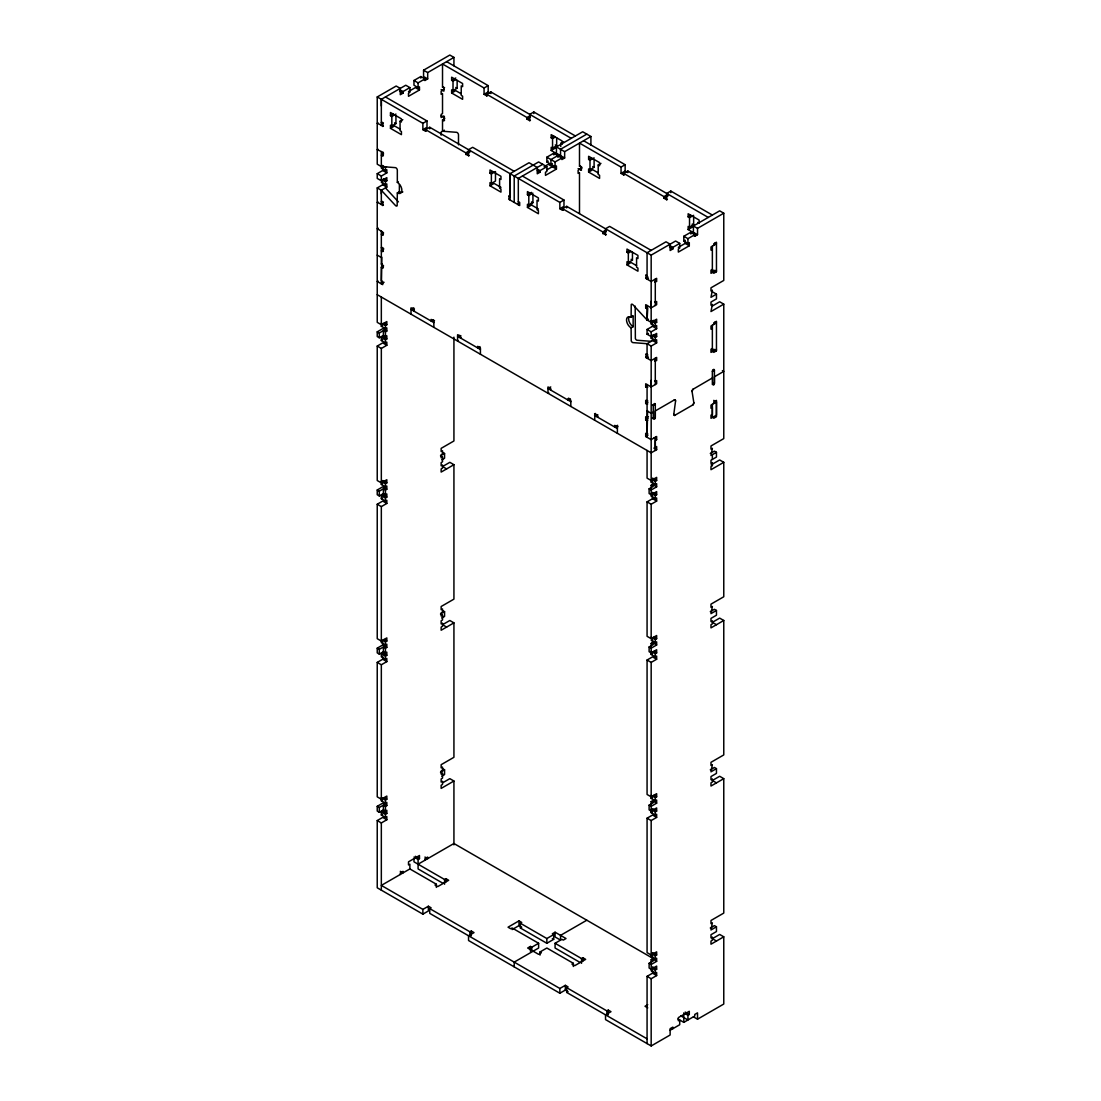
<?xml version="1.0" encoding="UTF-8"?>
<svg xmlns="http://www.w3.org/2000/svg" width="1101" height="1101" viewBox="0 0 1101 1101"><rect width="100%" height="100%" fill="white"/><g stroke="black" fill="none" stroke-linecap="round" stroke-linejoin="round"><path stroke-width="1.5" d="M381.331 797.633L385.446 800L386.823 799.216L386.823 796.051L381.331 799.216L377.23 796.849L377.23 662.403L381.331 664.77L381.331 800.799L385.446 803.166L386.823 802.381L386.823 805.547L382.708 803.166L377.23 806.331L377.23 811.079L379.281 812.263L383.396 809.896L385.446 811.079L386.823 810.281L386.823 813.446L382.708 811.079L381.331 811.864L381.331 815.029L385.446 817.41L386.823 816.612L386.823 819.777L382.708 817.41L377.23 820.562L377.23 887.791L422.88 914.147L428.372 910.981L428.372 906.233L431.11 907.816L429.734 908.614L429.734 913.362L559.859 988.478L565.336 985.326L568.075 986.909L566.712 987.693L566.712 992.441L647.071 1038.835M382.708 640.259L385.446 641.842L386.823 641.057L386.823 637.892L381.331 641.057L377.23 638.676L377.23 504.244L381.331 506.611L381.331 642.626L385.446 645.007L386.823 644.209L386.823 647.374L382.708 645.007L377.23 648.172L377.23 652.907L379.281 654.104L383.396 651.723L385.446 652.907L386.823 652.122L386.823 655.288L385.446 656.072L381.331 653.705L381.331 656.87L385.446 659.238L386.823 658.453L386.823 661.618L381.331 664.77M381.331 481.302L385.446 483.683L386.823 482.885L386.823 479.719L381.331 482.885L377.23 480.518L377.23 346.072L381.331 348.439L381.331 484.468L385.446 486.835L386.823 486.05L386.823 489.216L382.708 486.835L377.23 490L377.23 494.748L379.281 495.932L383.396 493.565L385.446 494.748L386.823 493.964L386.823 497.115L385.446 497.913L381.331 495.533L381.331 498.698L385.446 501.079L386.823 500.281L386.823 503.446L381.331 506.611M381.331 297.036L381.331 326.309L385.446 328.676L386.823 327.878L386.823 331.043L382.708 328.676L377.23 331.841L377.23 336.589L379.281 337.773L383.396 335.392L385.446 336.589L386.823 335.791L386.823 338.957L385.446 339.741L381.331 337.374L381.331 340.539L385.446 342.906L386.823 342.122L386.823 345.287L381.331 348.439M381.331 182.367L385.446 184.748L386.823 183.95L386.823 187.115L382.708 184.748L377.23 187.913L377.23 322.345L381.331 324.726L386.823 321.561L386.823 324.726L385.446 325.511L381.331 323.144M379.281 812.263L379.281 807.515L383.396 805.148L385.446 806.331L386.823 805.547M379.281 654.104L379.281 649.356L383.396 646.989L385.446 648.172L386.823 647.374M379.281 495.932L379.281 491.184L383.396 488.816L385.446 490L386.823 489.216M379.281 337.773L379.281 333.025L383.396 330.658L385.446 331.841L386.823 331.043M381.854 257.207L381.331 283.865L384.07 282.283M381.331 193.9L381.331 190.28L386.823 187.115M381.331 105.93L381.331 99.338L405.76 85.231L409.875 87.612L409.875 92.346L408.499 93.145L408.499 96.31L419.467 89.979L419.467 86.814L418.091 87.612L413.976 85.231L413.976 80.483L420.83 76.533L424.945 78.9L424.945 80.483L424.257 80.098M377.23 662.403L382.708 659.238L382.708 656.072M382.708 645.007L382.708 641.842M383.396 809.896L383.396 805.148M383.396 651.723L383.396 646.989M383.396 493.565L383.396 488.816M383.396 335.392L383.396 330.658M385.446 817.41L385.446 814.245L386.823 813.446M385.446 811.079L385.446 806.331M385.446 803.166L385.446 800M385.446 659.238L385.446 656.072M385.446 652.907L385.446 648.172M385.446 645.007L385.446 641.842M385.446 501.079L385.446 497.913M385.446 494.748L385.446 490M385.446 486.835L385.446 483.683M385.446 342.906L385.446 339.741M385.446 336.589L385.446 331.841M385.446 328.676L385.446 325.511M441.831 776.15L444.57 774.567L444.57 769.819L440.469 772.2L442.519 773.384L442.519 778.132L441.143 778.916L441.143 782.082L442.519 781.297L442.519 784.449L441.143 785.247L441.143 788.412L453.929 781.022L453.929 844.88M441.831 617.991L444.57 616.409L444.57 611.661L440.469 614.028L442.519 615.211L442.519 619.959L441.143 620.758L441.143 623.923L442.519 623.125L442.519 626.29L441.143 627.075L441.143 630.24L453.929 622.863L453.929 757.309L441.143 764.686L441.143 767.851L442.519 767.053L442.519 770.218L441.143 771.017L441.143 774.168L442.519 773.384M441.831 459.819L444.57 458.236L444.57 453.488L440.469 455.869L442.519 457.053L442.519 461.801L441.143 462.585L441.143 465.751L442.519 464.966L442.519 468.118L441.143 468.916L441.143 472.081L453.929 464.691L453.929 599.137L441.143 606.513L441.143 609.679L442.519 608.894L442.519 612.06L441.143 612.844L441.143 616.01L442.519 615.211M453.929 337.167L453.929 440.978L441.143 448.355L441.143 451.52L442.519 450.722L442.519 453.887L441.143 454.685L441.143 457.837L442.519 457.053M510.093 200.038L510.093 173.669L529.044 162.728L537.26 167.476L537.26 173.807L539.999 172.224L539.999 170.641L546.853 166.691L546.853 171.426L545.477 172.224L545.477 175.389L556.432 169.059L556.432 165.893L555.069 166.691L546.853 161.943L546.853 157.195L553.693 153.245L561.909 157.993L561.909 159.562L564.648 157.993L564.648 151.663L590.907 136.51L590.907 145.043M555.069 166.691L555.069 161.943L561.909 157.993M651.173 809.496L655.288 811.864L656.65 811.079L656.65 807.914L651.173 811.079L649.122 809.896L649.122 805.148L651.173 806.331L651.173 812.662L655.288 815.029L656.65 814.245L656.65 817.396L652.549 815.029L647.071 818.194L647.071 952.626L651.173 955.007L656.65 951.842L656.65 955.007L655.288 955.792L652.549 954.209M651.173 651.324L655.288 653.705L656.65 652.907L656.65 649.741L651.173 652.907L649.122 651.723L649.122 646.975L651.173 648.159L651.173 654.489L655.288 656.87L656.65 656.072L656.65 659.238L652.549 656.87L647.071 660.022L647.071 794.468L651.173 796.835L656.65 793.683L656.65 796.835L655.288 797.633L651.173 795.252M652.549 493.95L655.288 495.533L656.65 494.748L656.65 491.583L651.173 494.748L649.122 493.565L649.122 488.816L651.173 490L651.173 496.331L655.288 498.698L656.65 497.913L656.65 501.079L652.549 498.698L647.071 501.863L647.071 636.309L651.173 638.676L656.65 635.511L656.65 638.676L655.288 639.461L651.173 637.094M647.071 450.46L647.071 478.137L651.173 480.504L656.65 477.352L656.65 480.504L655.288 481.302L652.549 479.719M647.071 437.276L647.581 410.618M651.173 320.763L655.288 323.13L656.65 322.345L656.65 319.18L651.173 322.345L647.071 319.978L647.746 308.239M651.173 962.907L651.173 959.755L653.223 960.939L649.122 963.306L649.122 968.054L651.173 969.238L656.65 966.072L656.65 969.238L655.288 970.036L652.549 968.453M672.862 1028.678L672.862 1027.095L670.124 1028.678L670.124 1035.009L651.173 1045.95L651.173 978.734L656.65 975.569L656.65 972.403L655.288 973.188L651.173 970.821L651.173 964.49L649.122 963.306M647.071 818.194L651.173 820.562L651.173 956.59L655.288 958.957L656.65 958.173L656.65 961.338L651.173 964.49M651.173 804.748L651.173 801.583L652.549 800.799L656.65 803.166L656.65 800L655.288 800.799L651.173 798.418L651.173 662.403L647.071 660.022M651.173 646.59L651.173 643.424L652.549 642.626L656.65 645.007L656.65 641.842L655.288 642.626L651.173 640.259M651.173 638.676L651.173 504.23L656.65 501.079M651.173 488.417L651.173 485.252L652.549 484.468L656.65 486.835L656.65 483.669L655.288 484.468L651.173 482.087L651.173 346.072L647.071 343.705L633.006 342.617A1.941 1.115 60 0 1 631.245 340.911L631.093 327.878A6.455 3.73 60 0 1 626.524 319.978A6.455 3.73 60 0 1 631.093 317.336L633.144 316.152L633.144 326.694L631.093 327.878M647.746 387.332L645.695 386.933L645.695 383.767L651.173 386.933L651.173 380.34M647.071 308.638L645.695 307.853L645.695 304.688L651.173 307.853L651.173 301.261M647.071 1043.583L647.071 976.353L652.549 973.188L652.549 970.036M651.173 959.755L652.549 958.957L652.549 955.792M652.549 642.626L652.549 639.461M652.549 498.698L652.549 495.533M652.549 484.468L652.549 481.302L651.173 482.087M655.288 973.188L655.288 970.036M655.288 958.957L655.288 955.792M655.288 815.029L655.288 811.864M655.288 800.799L655.288 797.633M655.288 656.87L655.288 653.705M655.288 642.626L655.288 639.461M655.288 498.698L655.288 495.533M655.288 484.468L655.288 481.302M377.23 294.669L651.173 452.828L656.65 449.662L656.65 446.511L655.288 447.295L655.288 440.441L656.65 439.657L656.65 436.491L651.173 439.657L645.695 436.491L645.695 433.326L647.746 433.725M683.817 1012.865L683.817 1022.361L677.941 1018.962M669.89 1030.398L679.716 1024.728L679.716 1019.98L678.34 1020.778L678.34 1017.613L689.295 1011.282L689.295 1014.448L687.932 1015.246L687.932 1019.98L680.886 1015.92M693.41 1016.829L697.525 1019.196L697.525 1012.865L694.772 1014.448L694.772 1016.03L683.817 1022.361M712.361 459.42L712.361 454.672M710.296 927.992L714.411 925.611L716.462 926.794L716.462 931.542L710.985 934.708L710.985 937.873L712.361 937.075L712.361 940.24L710.985 941.038L710.985 944.204L723.77 936.813L723.77 1004.043L697.525 1019.196M710.296 769.819L714.411 767.452L716.462 768.636L716.462 773.384L710.985 776.549L710.985 779.701L712.361 778.916L712.361 782.082L710.985 782.866L710.985 786.031L723.77 778.655L723.77 913.087L710.985 920.477L710.985 923.643L712.361 922.844L710.985 929.96L716.462 926.794M710.296 611.661L714.411 609.28L716.462 610.463L716.462 615.211L710.985 618.377L710.985 621.542L712.361 620.758L712.361 623.909L710.985 624.707L710.985 627.873L723.77 620.482L723.77 754.928L710.985 762.305L710.985 765.47L712.361 764.686L710.985 771.801L716.462 768.636M710.296 453.488L714.411 451.121L716.462 452.305L716.462 457.053L710.985 460.218L710.985 463.383L712.361 462.585L712.361 465.751L710.985 466.535L710.985 469.7L723.77 462.324L723.77 596.756L710.985 604.146L710.985 607.312L712.361 606.513L710.985 613.629L716.462 610.463M409.875 87.612L403.021 91.562L403.021 93.145L400.282 94.727L400.282 88.397L396.181 86.029L377.23 96.957L377.23 164.187L381.331 166.554L395.397 167.641A1.941 1.115 60 0 1 397.323 170.201L397.323 182.367A6.455 3.73 60 0 1 401.879 190.28A6.455 3.73 60 0 1 397.323 192.923L397.158 205.749A1.941 1.115 60 0 1 395.397 205.433L381.331 190.28L377.23 187.913M631.093 317.336L631.245 304.509A1.941 1.115 60 0 1 633.006 304.812L647.071 319.978L648.434 319.18M654.297 419.261A1.459 0.84 -60 0 0 655.288 417.568L655.288 410.921L674.211 399.993A1.954 1.129 -60 0 1 674.789 399.801L675.56 401.053L673.812 414.196L674.583 415.449L693.052 404.783L693.823 402.636L692.075 391.516L692.859 389.369L712.361 377.973M673.812 414.237L673.812 414.196A1.941 1.129 -60 0 0 675.161 415.256M453.929 57.417L427.683 72.583L427.683 78.9L423.568 76.533L423.568 70.203L449.827 55.05L453.929 57.417L453.929 65.826M413.976 80.483L418.091 82.864L424.945 78.9M424.945 80.483L427.683 78.9M408.499 91.562L415.352 87.612L419.467 89.979M378.056 122.844L377.23 123.326L383.396 126.092M395.947 115.674L395.947 123.587L391.832 125.954L390.47 125.17L390.47 128.335L401.425 134.652L401.425 131.501L400.062 130.702L400.062 121.22L401.425 122.005L401.425 118.839L390.47 112.522L390.47 115.674L393.208 114.091M457.135 80.359L457.135 88.259L453.02 90.64L451.644 89.842L451.644 93.007L462.613 99.338L462.613 96.172L461.236 95.388L461.236 85.892L462.613 86.676L462.613 83.525L451.644 77.194L451.644 80.359L455.759 77.978M382.019 122.142L381.331 122.528L383.396 122.927M390.47 115.674L391.832 116.472L395.947 114.091M484.068 87.997L484.068 94.328L488.183 91.961L488.183 85.63L484.068 87.997L442.519 64.009L442.519 87.213L443.208 86.814M451.644 80.359L453.02 81.144L455.759 79.561M442.519 87.213L444.57 87.612M382.708 124.908L381.331 125.693L381.331 99.338M443.882 89.58L441.143 91.163L441.143 94.328L442.519 93.53L442.519 113.568L441.143 114.366L441.143 117.532L443.882 115.949L443.882 120.683L444.57 120.298M400.062 121.22L402.801 119.637M390.47 128.335L394.585 125.954L400.062 129.12M451.644 93.007L455.759 90.64L461.236 93.805M378.056 149.213L377.23 149.681L383.396 152.447M422.88 123.326L426.995 120.945L426.995 127.276L422.88 129.657L422.88 123.326L377.23 96.957M444.57 117.133L441.143 115.949M383.616 153.906L381.331 155.227L383.396 155.613M426.307 130.84L425.619 131.225L425.619 129.657L429.734 127.276L559.859 202.405L563.973 200.038L563.973 206.355L559.859 208.736L559.859 202.405M458.498 144.837L458.498 134.873A1.941 1.115 60 0 0 456.585 132.313L442.519 131.239L442.519 119.899L444.804 118.578M487.495 95.512L486.807 95.911L486.807 94.328L490.922 91.961L571.268 138.354M381.331 166.554L382.708 165.769M444.35 130.179L441.143 132.024L441.143 135.189M382.019 165.37L385.446 167.352L386.479 166.746M382.019 179.601L385.446 181.582L386.823 180.784L386.823 177.633L381.331 180.784L377.23 178.417L377.23 173.669L382.708 170.504L386.823 172.885L386.823 169.719L385.446 170.504L381.331 168.136L381.331 152.062M377.23 173.669L381.331 176.05L386.823 172.885M397.323 182.367L398.342 181.775M378.056 201.937L377.23 202.405L383.396 205.171M575.383 135.974L533.834 111.985L529.732 114.366L529.732 120.683L530.407 120.298M382.019 201.222L381.331 201.621L383.396 202.006M425.619 129.657L465.806 152.846L469.907 150.479M486.807 94.328L526.98 117.518L530.407 115.55M397.323 192.923L399.374 191.725A6.455 3.73 60 0 0 402.828 191.904M465.806 152.846L465.806 154.429L469.907 152.062M526.98 117.518L526.98 119.101L530.407 117.133M382.708 203.988L381.331 204.772L381.331 190.28M465.806 154.429L469.232 155.613M378.249 228.168L377.23 228.76L382.708 231.926L382.708 235.091L383.396 234.692M383.616 232.985L381.331 234.307L382.708 235.091M490 173.146L491.376 173.93L495.478 171.563L495.478 181.059L491.376 183.427L490 182.628L490 185.794L500.955 192.124L500.955 188.959L499.593 188.175L499.593 178.679L500.955 179.477L500.955 176.311L490 169.981L490 173.146L492.739 171.563M560.767 146.516L560.767 143.364L562.143 144.148L562.143 140.983L551.188 134.652L551.188 137.818L553.927 136.235M551.188 137.818L552.551 138.616L555.289 137.033M556.666 153.645L551.188 150.479L551.188 147.314L552.551 148.098L556.666 145.731L556.666 137.818M560.767 143.364L563.519 141.781M382.019 247.353L381.331 247.753L383.396 248.138M564.648 157.993L556.432 153.245L556.432 146.915L582.69 131.762L590.907 136.51M490 185.794L494.115 183.427L500.955 187.376M551.188 150.479L555.289 148.098M383.699 248.716A1.459 0.84 -60 0 0 383.396 249.721L381.331 250.904L383.396 251.303M586.792 134.129L560.547 149.282L560.547 155.613L557.808 157.195L557.808 155.613L550.954 159.562L550.954 164.31L552.33 163.526M556.432 153.245L553.693 154.828L553.693 153.245M542.738 164.31L518.31 178.417L518.31 204.772M546.853 161.943L548.215 161.145M544.114 166.691L548.215 164.31L556.432 169.059M381.331 231.141L381.331 264.089L382.019 263.69M546.853 169.843L552.33 166.691M378.056 281.016L377.23 281.484L382.708 284.65L382.708 281.484L381.331 280.7L381.331 267.254L383.616 265.933M381.331 267.254L383.396 267.653M518.31 201.621L519.686 202.405L519.686 205.57L508.717 199.24L509.405 195.689M532.925 194.767L532.925 202.667L528.81 205.047L527.448 204.249L527.448 207.415L538.403 213.745L538.403 210.58L537.027 209.782L537.027 200.299L538.403 201.084L538.403 197.919L527.448 191.602L527.448 194.767L531.549 192.386M594.1 159.439L594.1 167.352L589.998 169.719L588.622 168.921L588.622 172.086L599.577 178.417L599.577 175.252L598.215 174.467L598.215 164.971L599.577 165.769L599.577 162.604L588.622 156.273L588.622 159.439L591.361 157.856M527.448 194.767L528.81 195.551L532.925 193.184M621.047 167.077L621.047 173.407L625.148 171.04L625.148 164.71L621.047 167.077L579.498 143.089L579.498 166.292L580.172 165.893M588.622 159.439L589.998 160.223L594.1 157.856M579.498 166.292L581.548 166.691M582.236 167.875L578.121 170.242L578.121 173.407L579.498 172.623L579.498 213.484M578.121 168.659L581.548 169.857M598.215 164.971L600.953 163.388M527.448 207.415L531.549 205.047L538.403 208.997M588.622 172.086L592.737 169.719L598.215 172.885M563.285 209.919L562.597 210.319L562.597 208.736L566.712 206.355L651.173 255.129L675.601 241.023L679.716 243.39L679.716 248.138L678.34 248.936L678.34 252.088L689.295 245.771L689.295 242.605L687.932 243.39L683.817 241.023L683.817 236.275L690.671 232.325L694.786 234.692L694.786 236.275L694.098 235.889M624.46 174.591L623.785 174.99L623.785 173.407L627.887 171.04L708.246 217.434M381.331 326.309L382.708 325.511M413.756 307.853L411.017 309.436L433.849 322.607M411.017 314.17L411.017 307.853L414.444 309.037M414.444 310.62L413.756 311.019L413.756 309.436M381.331 337.374L382.708 336.589L386.823 338.957M381.331 340.539L382.708 339.741M377.23 346.072L382.708 342.906L386.823 345.287M433.381 319.717L431.11 321.024L431.11 319.441L434.523 320.639M712.361 215.053L670.812 191.065L666.697 193.446L666.697 199.763L667.385 199.377M562.597 208.736L602.784 231.926L606.197 229.958M623.785 173.407L663.958 196.611L668.073 194.23M602.784 231.926L602.784 233.508L606.197 231.527M663.958 196.611L663.958 198.194L668.073 195.813M602.784 233.508L606.197 234.692M458.401 340.594L457.589 341.062L457.589 334.732L461.016 335.929M461.016 337.512L460.328 337.897L460.328 336.314M632.456 252.225L632.456 260.139L628.341 262.506L626.978 261.721L626.978 264.873L637.933 271.204L637.933 268.038L636.571 267.254L636.571 257.758L637.933 258.556L637.933 255.391L626.978 249.06L626.978 252.225L629.717 250.643M697.745 222.443L699.121 223.228L699.121 220.062L688.153 213.745L688.153 216.897L690.905 215.328M626.978 252.225L628.341 253.024L631.093 251.441M688.153 216.897L689.529 217.695L693.644 215.328M479.953 346.595L477.669 347.916L477.669 346.333L480.421 347.916L480.421 354.247M693.644 232.724L688.153 229.559L688.153 226.393L689.529 227.178L693.644 224.81L693.644 216.897M723.77 213.209L697.525 228.375L697.525 234.692L693.41 232.325L693.41 225.994L719.669 210.841L723.77 213.209L723.77 280.438L710.985 287.815L710.985 290.981L712.361 290.182L710.985 297.298L716.462 294.146L716.462 298.88L710.985 302.046L710.985 305.211L712.361 304.426L710.985 311.542L723.77 304.151L723.77 438.597L710.985 445.974L710.985 449.139L712.361 448.355L710.985 455.47L716.462 452.305M626.978 264.873L631.093 262.506L636.571 265.671M688.153 229.559L692.268 227.178L692.268 224.026L693.644 224.81M690.671 233.907L693.41 232.325M669.436 245.372L672.862 247.353L679.716 243.39M683.817 241.023L685.194 240.238L685.194 243.39L678.34 247.353M683.817 236.275L687.932 238.656L694.786 234.692M672.862 247.353L672.862 248.936L670.124 250.519L670.124 244.188L666.009 241.807L647.071 252.748L647.071 279.117L648.434 278.319M694.786 236.275L697.525 234.692M654.6 281.884L656.65 281.484L656.65 278.319L651.173 281.484L645.695 278.319L646.383 274.768M645.695 278.319L647.98 277.012M712.361 249.321L710.985 250.12L710.985 246.954L716.462 243.789L715.1 243.004M645.695 307.853L647.98 306.532M651.173 307.853L656.65 304.688L656.65 301.523L654.6 301.922M712.361 269.36L710.985 270.158L710.985 273.309L716.462 270.158M713.723 245.372L713.723 243.789L716.462 242.206L716.462 271.727L713.723 273.309L713.723 271.727M651.173 255.129L651.173 323.928L652.549 323.13M651.861 335.392L655.288 337.374L656.65 336.576L656.65 333.424L651.173 336.576L647.071 334.209L647.071 329.46L652.549 326.295L656.65 328.676L656.65 325.511L655.288 326.295L651.173 323.928M381.331 484.468L382.708 483.683M550.734 386.933L547.995 388.515L570.813 401.686M647.071 334.209L648.434 333.424M647.071 329.46L651.173 331.841L656.65 328.676M548.807 392.782L547.995 393.263L547.995 386.933L550.734 388.515L550.734 390.098M651.173 331.841L651.173 338.158L652.549 337.374M381.331 495.533L382.708 494.748L386.823 497.115M651.173 338.158L655.288 340.539L656.65 339.741L656.65 342.906L652.549 340.539L647.071 343.705L647.071 358.197L648.434 357.412M712.361 306.009L719.669 301.784L723.77 304.151M381.331 498.698L382.708 497.913M377.23 504.244L382.708 501.079L386.823 503.446M651.173 346.072L656.65 342.906M570.359 398.796L568.075 400.117L568.763 398.135M654.6 360.963L656.65 360.564L656.65 357.412L651.173 360.564L645.695 357.412L646.383 353.848M647.746 354.632L645.695 354.247M645.695 357.412L647.98 356.091M712.361 328.415L710.985 329.199L710.985 326.034L716.462 322.868L715.1 322.084M594.554 420.142L595.242 413.425M645.695 386.933L647.98 385.611M651.173 386.933L656.65 383.767L656.65 380.602L654.6 381.001M712.361 348.439L710.985 349.237L710.985 352.403L716.462 349.237M594.554 413.825L597.981 415.008M597.981 416.591L597.306 416.976L597.306 415.394M713.723 324.451L713.723 322.868L716.462 321.286L716.462 350.82L713.723 352.403L713.723 350.82M647.746 400.764L645.695 400.379L645.695 403.53L647.746 403.929M645.695 403.53L647.98 402.223M617.62 425.289L614.647 426.995L614.647 425.413L618.074 426.596M655.288 404.328L655.288 417.513L653.237 418.697L653.237 405.512A1.459 0.84 -60 0 1 654.255 403.737A1.459 0.84 -60 0 1 655.288 404.328L653.237 405.512L652.205 404.92M712.361 371.381L714.411 370.197A1.459 0.84 -60 0 0 713.379 369.592A1.459 0.84 -60 0 0 712.361 371.381L712.361 384.552L714.411 383.368L714.411 370.197L713.379 369.592M653.237 412.104L651.173 413.288L647.071 410.921M647.746 420.279L645.695 419.88L645.695 416.715L647.071 417.513L648.434 416.715M645.695 419.88L647.98 418.559M645.695 436.491L647.98 435.17M716.462 401.961L710.985 405.113L710.985 408.278L712.361 407.494L712.361 414.348L710.985 415.132L710.985 418.297L716.462 415.132L716.462 401.961L713.723 400.379M649.122 488.816L653.223 486.436L651.173 485.252M651.173 490L656.65 486.835M381.331 653.705L382.708 652.907L386.823 655.288M711.136 464.87L719.669 459.957L723.77 462.324M381.331 800.799L382.708 800M649.122 646.975L653.223 644.608L651.173 643.424M651.173 648.159L656.65 645.007M651.173 654.489L652.549 653.705M381.331 815.029L382.708 814.245M442.726 782.756L449.827 778.655L453.929 781.022M651.173 662.403L656.65 659.238M377.23 820.562L381.331 822.942L386.823 819.777M413.976 857.073L418.091 859.454L419.467 858.656L419.467 855.491L408.499 861.822L408.499 864.987L409.875 864.189L409.875 868.937L436.354 884.227L436.354 887.392M409.875 868.937L381.331 885.41L422.88 909.398L428.372 906.233M418.091 864.189L453.929 843.504L653.237 958.558M436.354 884.227L434.991 885.025L437.73 886.608L448.685 880.277L445.946 878.694L444.57 879.479L413.976 861.822L413.976 858.656M651.173 798.418L652.549 797.633M649.122 805.148L653.223 802.767L651.173 801.583M651.173 806.331L656.65 803.166M651.173 812.662L652.549 811.864M651.173 820.562L656.65 817.396M429.734 908.614L469.921 931.804L471.283 931.019L474.022 932.602L468.544 935.767L468.544 940.502L559.859 993.226L565.336 990.06L568.075 991.643L566.712 992.441M580.076 962.467L555.069 948.016L555.069 943.282L561.909 939.318L563.285 940.116L566.024 938.534L555.069 932.203L552.33 933.786L553.693 934.57L553.693 939.318L546.853 943.282L520.36 927.992L520.36 923.244L521.736 922.445L518.998 920.863L508.043 927.193L510.781 928.776L512.144 927.992L538.623 943.282L538.623 948.016L514.208 962.123L514.208 966.871M512.144 929.574L518.998 925.611L521.736 927.193L520.36 927.992M538.623 943.282L531.783 947.232L530.407 946.433L527.668 948.016L538.623 954.347L541.375 952.764L539.999 951.98L539.999 955.131M520.36 923.244L546.853 938.534L553.693 934.57M586.805 920.216L560.547 935.368L560.547 940.116L555.069 936.951L555.069 932.203M539.999 951.98L546.853 948.016L573.332 963.306L573.332 966.472M573.332 963.306L571.956 964.104L574.694 965.687L585.663 959.356L582.924 957.774L581.548 958.558L555.069 943.282M566.712 987.693L606.885 1010.897L608.261 1010.099L611 1011.681L605.522 1014.847L605.522 1019.595L651.173 1045.95M647.746 1004.69L645.007 1006.273L647.746 1007.855M674.211 399.993L674.789 399.801A1.968 1.142 -60.6 0 1 675.519 400.351L675.532 400.392A2.064 1.184 -60.8 0 1 675.56 401.012M651.173 341.324L637.107 340.25A1.941 1.115 60 0 1 635.36 338.53L635.194 306.106M446.634 61.642L488.183 85.63M583.599 140.722L625.148 164.71M488.183 91.961L490.234 93.145M625.148 171.04L627.887 172.623L627.887 171.04M484.068 94.328L486.807 95.911M526.98 119.101L529.732 120.683M621.047 173.407L623.785 174.99M663.958 198.194L666.697 199.763M455.759 87.474L457.135 88.259M555.289 144.933L556.666 145.731M592.737 166.554L594.1 167.352M423.568 70.203L427.683 72.583M556.432 146.915L564.648 151.663M693.41 225.994L697.525 228.375M441.143 89.58L443.882 91.163L443.882 87.997M546.853 157.195L555.069 161.943M685.194 243.39L689.295 245.771M546.853 166.691L538.623 161.943L514.208 176.05L514.208 202.405M713.723 270.158L716.462 271.727M399.594 89.58L403.021 91.562M537.26 169.059L539.999 170.641M399.594 91.163L403.021 93.145M537.26 170.641L539.999 172.224M669.436 246.954L672.862 248.936M442.519 119.899L443.882 120.683M385.446 96.957L426.995 120.945M514.208 171.302L472.659 147.314L468.544 149.681L468.544 156.012M522.424 176.05L563.973 200.038M651.173 250.381L609.624 226.393L605.522 228.76L605.522 235.091M712.361 291.765L716.462 294.146M422.88 129.657L425.619 131.225M559.859 208.736L562.597 210.319M394.585 122.803L395.947 123.587M532.925 202.667L531.549 201.882L531.549 205.047M631.093 259.341L632.456 260.139M508.717 196.074L510.093 196.873L510.093 173.669M645.695 275.154L647.071 275.952M713.723 349.237L716.462 350.82M653.237 320.363L656.65 322.345M722.407 370.583L723.77 371.381L714.411 376.776L714.411 383.368L713.379 382.776M383.396 178.816L386.823 180.784M653.237 334.608L656.65 336.576M382.364 249.129L383.396 249.721M377.23 255.129L381.331 257.496M652.205 418.105L653.237 418.697M381.331 264.089L382.708 264.887L382.708 268.038M653.911 438.074L656.65 439.657M568.075 398.534L570.813 400.117L570.813 406.434M653.911 448.093L656.65 449.662M457.589 336.314L480.421 349.499M594.554 415.394L617.386 428.578M384.07 323.144L386.823 324.726M652.549 478.137L656.65 480.504M377.23 331.841L379.281 333.025M652.549 492.367L656.65 494.748M647.071 501.863L651.173 504.23M442.519 452.305L444.57 453.488M453.929 464.691L449.827 462.324L442.519 466.549L446.634 468.916M723.77 620.482L719.669 618.115L712.361 622.326L716.462 624.707M382.708 480.518L386.823 482.885M653.911 637.094L656.65 638.676M377.23 490L379.281 491.184M653.911 651.324L656.65 652.907M442.519 610.477L444.57 611.661M453.929 622.863L449.827 620.496L442.519 624.707L446.634 627.075M723.77 778.655L719.669 776.274L712.361 780.499L716.462 782.866M384.07 639.475L386.823 641.057M653.911 795.252L656.65 796.835M377.23 648.172L379.281 649.356M652.549 808.698L656.65 811.079M382.708 659.238L386.823 661.618M442.519 768.636L444.57 769.819M723.77 936.813L719.669 934.446L712.361 938.658L716.462 941.038M384.07 797.633L386.823 799.216M652.549 952.626L656.65 955.007M652.549 958.957L656.65 961.338M377.23 806.331L379.281 807.515M652.549 966.871L656.65 969.238M381.331 811.864L385.446 814.245M652.549 973.188L656.65 975.569M647.071 976.353L651.173 978.734M424.945 857.073L427.683 858.656L427.683 857.073L424.945 858.656L424.945 860.239M415.352 856.289L419.467 858.656M685.194 1012.08L689.295 1014.448M685.194 1013.663L687.932 1015.246M552.33 938.534L553.693 939.318M443.097 883.374L418.091 868.937L418.091 859.454M400.282 871.318L403.021 872.9L403.021 871.318L400.282 872.9L400.282 874.469M385.446 187.913L398.424 201.896M692.075 391.474L692.075 391.516A1.885 1.087 -60 0 1 693.396 388.942M713.723 403.544L713.723 401.961L716.462 400.379L716.462 416.715L713.723 418.297L713.723 416.715M712.361 246.17L712.361 272.525M712.361 325.249L712.361 351.604M712.361 404.328L712.361 417.513M689.529 217.695L689.529 227.178M687.932 238.656L687.932 243.39M670.812 191.065L670.812 192.647M655.288 279.117L655.288 305.472M655.288 323.13L655.288 326.295M655.288 337.374L655.288 340.539M655.288 358.197L655.288 384.552M655.288 437.276L655.288 450.46M652.549 323.928L652.549 326.295M652.549 338.158L652.549 340.539M647.071 305.472L647.071 319.978M647.071 384.552L647.071 417.513M647.071 420.678L647.071 434.111M628.341 253.024L628.341 262.506M617.386 426.995L617.386 433.326M608.261 1010.099L608.261 1014.847M606.885 1010.897L606.885 1014.049M589.998 160.223L589.998 169.719M582.924 957.774L582.924 960.939M581.548 958.558L581.548 963.306M580.86 167.077L580.86 170.242M566.712 206.355L566.712 207.938M565.336 985.326L565.336 990.06M559.859 988.478L559.859 993.226M552.551 138.616L552.551 148.098M546.853 938.534L546.853 943.282M533.834 111.985L533.834 113.568M531.783 947.232L531.783 950.397M530.407 946.433L530.407 951.181M528.81 195.551L528.81 205.047M518.998 920.863L518.998 925.611M491.376 173.93L491.376 183.427M490.922 91.961L490.922 93.53M471.283 931.019L471.283 935.767M469.921 931.804L469.921 934.969M453.02 81.144L453.02 90.64M445.946 878.694L445.946 881.86M444.57 879.479L444.57 884.227M433.849 321.024L433.849 327.355M429.734 127.276L429.734 128.858M422.88 909.398L422.88 914.147M420.83 76.533L420.83 78.116M418.091 82.864L418.091 87.612M399.374 184.707L399.374 191.725M391.832 116.472L391.832 125.954M385.446 167.352L385.446 170.504M385.446 181.582L385.446 184.748M382.708 123.326L382.708 126.491M382.708 152.846L382.708 156.012M382.708 167.352L382.708 170.504M382.708 181.582L382.708 184.748M382.708 202.405L382.708 205.57M382.708 248.537L382.708 251.702M381.331 176.05L381.331 180.784M381.331 822.942L381.331 890.158M692.474 405.251A2.009 1.142 -59.7 0 0 693.479 404.136L693.52 404.095A2.119 1.184 -60.2 0 0 693.768 403.393L693.795 403.338A2.092 1.184 -60.7 0 0 693.823 402.691M633.144 326.694A6.468 3.73 60 0 1 628.988 316.827M631.85 315.615A6.468 3.73 60 0 1 633.144 316.152M714.411 383.423A1.459 0.84 -60 0 1 713.434 385.13"/></g></svg>
